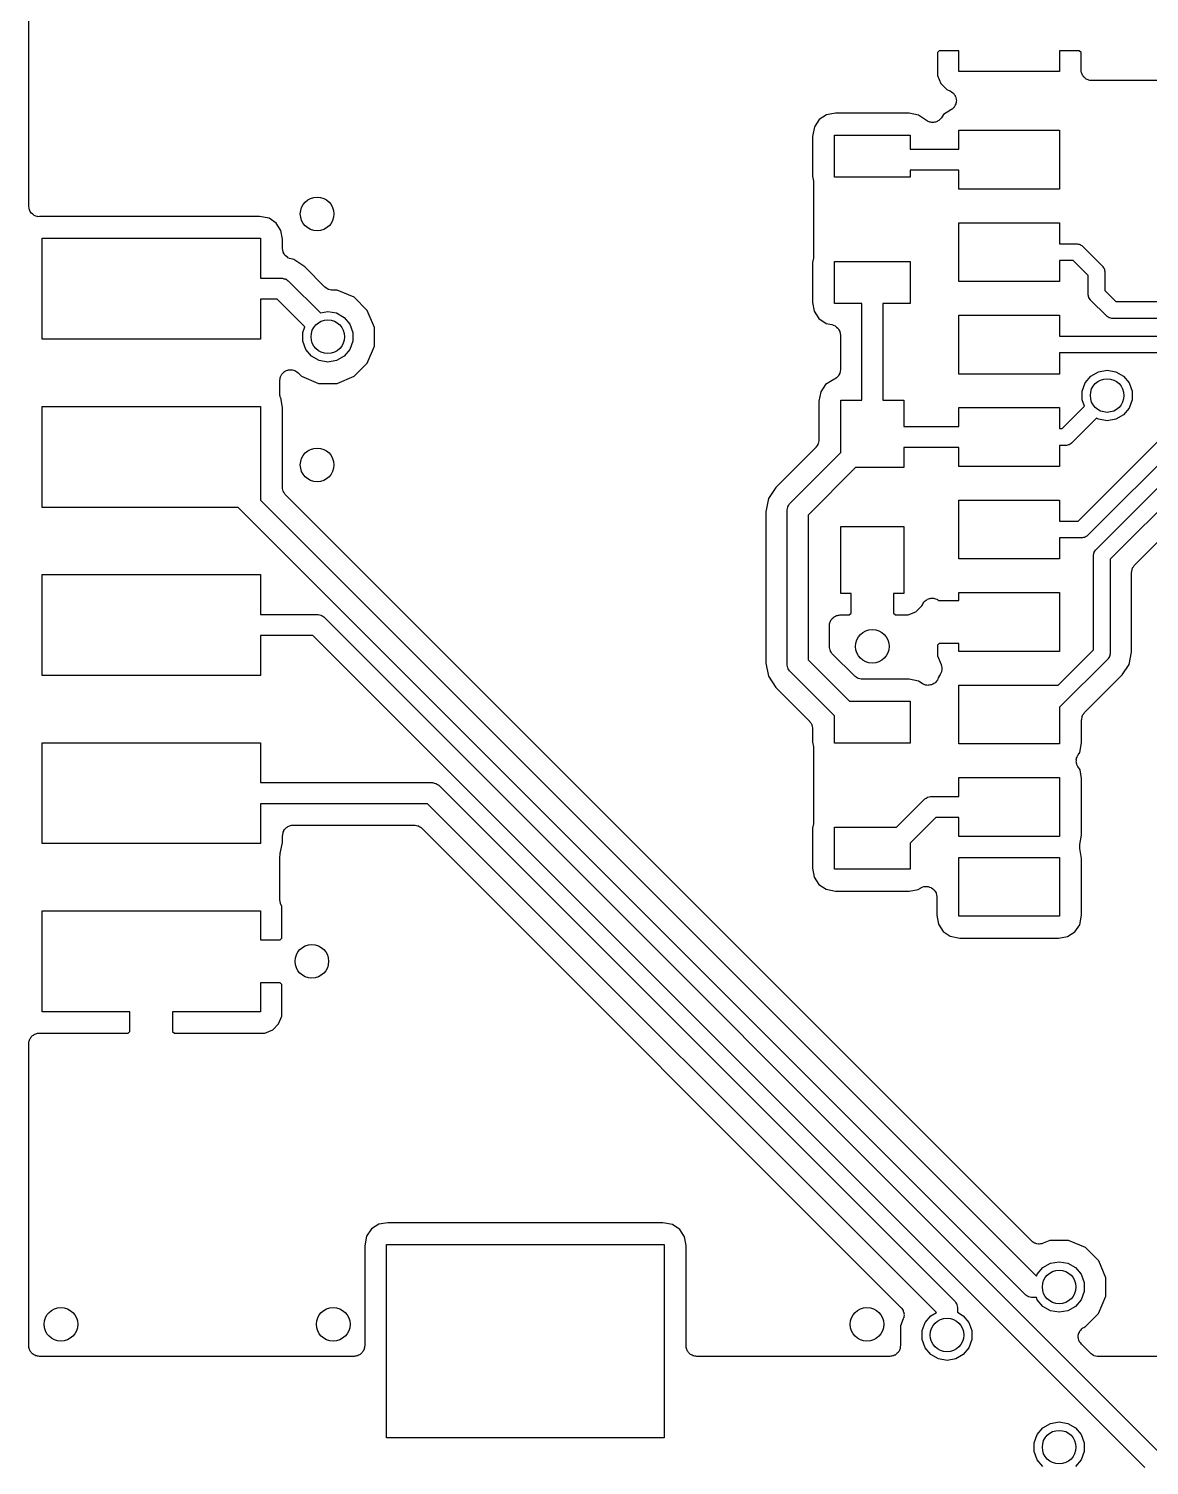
# Model space of a CAD drawing. Extents: x 100.3 to 129.7, y -169.7 to -100.3.
# Drawn here: x 100.33 to 113.66, y -141.87 to -124.78 of the extents above; entities that cross this region are included whole.
import ezdxf

# ---------------------------------------------------------------- set-up
doc = ezdxf.new("R2010")
doc.units = 0
doc.header["$MEASUREMENT"] = 0
doc.layers.add('BLACK', color=7, linetype='CONTINUOUS')

msp = doc.modelspace()

# ---------------------------------------------------------------- linework, layer by layer
at = {"layer": 'Black'}
for p, q in [((100.329, -126.894), (100.329, -122.1)), ((111.16, -125.045), (111.139, -125.066)), ((111.139, -125.066), (111.139, -125.342)), ((111.393, -125.045), (111.16, -125.045)), ((111.393, -125.291), (111.393, -125.045)), ((112.593, -125.045), (112.593, -125.291)), ((112.826, -125.045), (112.593, -125.045)), ((112.847, -125.066), (112.826, -125.045)), ((112.847, -125.273), (112.847, -125.066)), ((111.139, -125.342), (111.178, -125.435)), ((112.593, -125.291), (111.393, -125.291)), ((112.849, -125.284), (112.847, -125.273)), ((112.849, -125.295), (112.849, -125.284)), ((112.853, -125.305), (112.849, -125.295)), ((112.855, -125.316), (112.853, -125.305)), ((112.86, -125.326), (112.855, -125.316)), ((112.864, -125.337), (112.86, -125.326)), ((112.871, -125.345), (112.864, -125.337)), ((112.877, -125.355), (112.871, -125.345)), ((112.885, -125.362), (112.877, -125.355)), ((112.892, -125.37), (112.885, -125.362)), ((112.902, -125.376), (112.892, -125.37)), ((112.91, -125.383), (112.902, -125.376)), ((112.921, -125.387), (112.91, -125.383)), ((112.931, -125.392), (112.921, -125.387)), ((112.942, -125.394), (112.931, -125.392)), ((112.952, -125.398), (112.942, -125.394)), ((112.963, -125.398), (112.952, -125.398)), ((112.974, -125.4), (112.963, -125.398)), ((115.389, -125.4), (112.974, -125.4)), ((111.178, -125.435), (111.249, -125.506)), ((111.249, -125.506), (111.285, -125.521)), ((111.285, -125.521), (111.29, -125.524)), ((111.29, -125.524), (111.295, -125.526)), ((111.295, -125.526), (111.308, -125.536)), ((111.308, -125.536), (111.323, -125.545)), ((111.323, -125.545), (111.326, -125.549)), ((111.326, -125.549), (111.33, -125.552)), ((111.33, -125.552), (111.339, -125.567)), ((111.339, -125.567), (111.35, -125.58)), ((111.35, -125.58), (111.351, -125.585)), ((111.351, -125.585), (111.354, -125.59)), ((111.354, -125.59), (111.358, -125.606)), ((111.306, -125.746), (111.212, -125.805)), ((111.309, -125.742), (111.306, -125.746)), ((111.314, -125.739), (111.309, -125.742)), ((111.326, -125.727), (111.314, -125.739)), ((111.338, -125.716), (111.326, -125.727)), ((111.34, -125.711), (111.338, -125.716)), ((111.344, -125.707), (111.34, -125.711)), ((111.35, -125.691), (111.344, -125.707)), ((111.358, -125.676), (111.35, -125.691)), ((111.358, -125.606), (111.363, -125.622)), ((111.359, -125.671), (111.358, -125.676)), ((111.361, -125.666), (111.359, -125.671)), ((111.362, -125.649), (111.361, -125.666)), ((111.364, -125.633), (111.362, -125.649)), ((111.363, -125.622), (111.363, -125.627)), ((111.363, -125.627), (111.364, -125.633)), ((109.734, -125.865), (109.676, -125.95)), ((109.821, -125.809), (109.734, -125.865)), ((109.926, -125.79), (109.821, -125.809)), ((110.802, -125.79), (109.926, -125.79)), ((110.915, -125.813), (110.802, -125.79)), ((111.01, -125.877), (110.915, -125.813)), ((111.02, -125.882), (111.01, -125.877)), ((111.029, -125.888), (111.02, -125.882)), ((111.04, -125.891), (111.029, -125.888)), ((111.05, -125.895), (111.04, -125.891)), ((111.061, -125.896), (111.05, -125.895)), ((111.072, -125.899), (111.061, -125.896)), ((111.083, -125.898), (111.072, -125.899)), ((111.094, -125.899), (111.083, -125.898)), ((111.105, -125.896), (111.094, -125.899)), ((111.116, -125.895), (111.105, -125.896)), ((111.126, -125.89), (111.116, -125.895)), ((111.136, -125.887), (111.126, -125.89)), ((111.145, -125.88), (111.136, -125.887)), ((111.155, -125.875), (111.145, -125.88)), ((111.163, -125.867), (111.155, -125.875)), ((111.172, -125.861), (111.163, -125.867)), ((111.178, -125.852), (111.172, -125.861)), ((111.186, -125.844), (111.178, -125.852)), ((111.212, -125.805), (111.186, -125.844)), ((109.676, -125.95), (109.653, -126.064)), ((109.653, -126.064), (109.653, -126.539)), ((109.914, -126.551), (109.914, -126.051)), ((109.914, -126.051), (110.814, -126.051)), ((110.814, -126.051), (110.814, -126.216)), ((111.393, -126.216), (111.393, -125.991)), ((111.393, -125.991), (112.593, -125.991)), ((112.593, -125.991), (112.593, -126.691)), ((110.814, -126.216), (111.393, -126.216)), ((109.653, -126.539), (109.664, -126.596)), ((109.664, -126.596), (109.664, -126.608)), ((109.664, -126.608), (109.666, -126.62)), ((110.814, -126.551), (109.914, -126.551)), ((111.393, -126.466), (110.814, -126.466)), ((110.814, -126.466), (110.814, -126.551)), ((111.393, -126.691), (111.393, -126.466)), ((109.666, -126.62), (109.666, -127.487)), ((112.593, -126.691), (111.393, -126.691)), ((100.329, -126.895), (100.329, -126.894)), ((100.329, -126.896), (100.329, -126.895)), ((100.333, -126.917), (100.329, -126.896)), ((100.337, -126.938), (100.333, -126.917)), ((100.337, -126.939), (100.337, -126.938)), ((100.337, -126.938), (100.337, -126.938)), ((100.348, -126.957), (100.337, -126.939)), ((100.359, -126.976), (100.348, -126.957)), ((100.36, -126.977), (100.359, -126.976)), ((100.359, -126.976), (100.359, -126.976)), ((100.376, -126.991), (100.36, -126.977)), ((100.392, -127.004), (100.376, -126.991)), ((100.393, -127.005), (100.392, -127.004)), ((100.394, -127.005), (100.393, -127.005)), ((100.414, -127.012), (100.394, -127.005)), ((100.434, -127.019), (100.414, -127.012)), ((100.435, -127.019), (100.434, -127.019)), ((100.457, -127.019), (100.435, -127.02)), ((100.435, -127.02), (100.435, -127.019)), ((100.478, -127.019), (100.457, -127.019)), ((100.479, -127.019), (100.478, -127.019)), ((100.499, -127.016), (100.479, -127.019)), ((100.479, -127.019), (100.479, -127.019)), ((103.074, -127.016), (100.499, -127.016)), ((103.188, -127.039), (103.074, -127.016)), ((103.273, -127.096), (103.188, -127.039)), ((103.329, -127.184), (103.273, -127.096)), ((111.393, -127.791), (111.393, -127.091)), ((111.393, -127.091), (112.593, -127.091)), ((112.593, -127.091), (112.593, -127.341)), ((100.487, -128.477), (100.487, -127.277)), ((100.487, -127.277), (103.087, -127.277)), ((103.087, -127.277), (103.087, -127.752)), ((103.348, -127.289), (103.329, -127.184)), ((103.348, -127.399), (103.348, -127.289)), ((103.352, -127.419), (103.348, -127.399)), ((103.355, -127.439), (103.352, -127.419)), ((103.356, -127.441), (103.355, -127.439)), ((103.356, -127.442), (103.356, -127.441)), ((103.366, -127.46), (103.356, -127.442)), ((103.376, -127.478), (103.366, -127.46)), ((112.593, -127.341), (112.793, -127.341)), ((112.793, -127.341), (112.797, -127.342)), ((112.797, -127.342), (112.802, -127.341)), ((112.802, -127.341), (112.814, -127.345)), ((112.814, -127.345), (112.827, -127.347)), ((112.827, -127.347), (112.831, -127.349)), ((112.831, -127.349), (112.835, -127.35)), ((112.835, -127.35), (112.846, -127.358)), ((112.846, -127.358), (112.857, -127.364)), ((112.857, -127.364), (112.86, -127.368)), ((112.86, -127.368), (112.864, -127.37)), ((112.864, -127.37), (113.102, -127.609)), ((103.377, -127.479), (103.376, -127.478)), ((103.378, -127.48), (103.377, -127.479)), ((103.394, -127.493), (103.378, -127.48)), ((103.41, -127.507), (103.394, -127.493)), ((103.411, -127.508), (103.41, -127.507)), ((103.412, -127.509), (103.411, -127.508)), ((103.431, -127.516), (103.412, -127.509)), ((103.451, -127.523), (103.431, -127.516)), ((103.481, -127.529), (103.451, -127.523)), ((103.614, -127.618), (103.481, -127.529)), ((103.853, -127.857), (103.614, -127.618)), ((109.663, -127.512), (109.653, -127.564)), ((109.653, -127.564), (109.653, -128.039)), ((109.664, -127.499), (109.663, -127.512)), ((109.666, -127.487), (109.664, -127.499)), ((109.914, -128.051), (109.914, -127.551)), ((109.914, -127.551), (110.814, -127.551)), ((110.814, -127.551), (110.814, -128.051)), ((112.752, -127.541), (112.593, -127.541)), ((112.593, -127.541), (112.593, -127.791)), ((112.931, -127.721), (112.752, -127.541)), ((113.102, -127.609), (113.105, -127.612)), ((113.105, -127.612), (113.108, -127.615)), ((113.108, -127.615), (113.115, -127.627)), ((113.115, -127.627), (113.122, -127.637)), ((113.122, -127.637), (113.123, -127.641)), ((113.123, -127.641), (113.125, -127.645)), ((103.087, -127.752), (103.337, -127.752)), ((103.337, -127.752), (103.342, -127.753)), ((103.342, -127.753), (103.348, -127.752)), ((103.348, -127.752), (103.364, -127.757)), ((103.364, -127.757), (103.38, -127.76)), ((103.38, -127.76), (103.385, -127.762)), ((103.385, -127.762), (103.39, -127.764)), ((103.39, -127.764), (103.403, -127.773)), ((103.403, -127.773), (103.417, -127.781)), ((103.417, -127.781), (103.421, -127.785)), ((103.421, -127.785), (103.425, -127.789)), ((103.425, -127.789), (103.799, -128.162)), ((112.593, -127.791), (111.393, -127.791)), ((112.931, -127.94), (112.931, -127.721)), ((113.125, -127.645), (113.128, -127.658)), ((113.128, -127.658), (113.131, -127.671)), ((113.131, -127.671), (113.131, -127.675)), ((113.131, -127.675), (113.131, -127.679)), ((113.131, -127.679), (113.131, -127.899)), ((103.857, -127.86), (103.853, -127.857)), ((103.861, -127.864), (103.857, -127.86)), ((103.875, -127.873), (103.861, -127.864)), ((103.889, -127.882), (103.875, -127.873)), ((103.894, -127.884), (103.889, -127.882)), ((103.899, -127.886), (103.894, -127.884)), ((103.915, -127.889), (103.899, -127.886)), ((103.932, -127.894), (103.915, -127.889)), ((103.937, -127.893), (103.932, -127.894)), ((103.943, -127.894), (103.937, -127.893)), ((103.998, -127.894), (103.943, -127.894)), ((104.202, -127.979), (103.998, -127.894)), ((104.357, -128.135), (104.202, -127.979)), ((112.932, -127.944), (112.931, -127.94)), ((112.932, -127.949), (112.932, -127.944)), ((112.935, -127.961), (112.932, -127.949)), ((112.938, -127.974), (112.935, -127.961)), ((112.94, -127.978), (112.938, -127.974)), ((112.941, -127.982), (112.94, -127.978)), ((112.948, -127.993), (112.941, -127.982)), ((113.131, -127.899), (113.263, -128.03)), ((103.285, -128.002), (103.087, -128.002)), ((103.087, -128.002), (103.087, -128.477)), ((103.614, -128.331), (103.285, -128.002)), ((103.799, -128.162), (103.887, -128.147)), ((103.887, -128.147), (103.99, -128.165)), ((104.442, -128.338), (104.357, -128.135)), ((109.653, -128.039), (109.673, -128.144)), ((109.673, -128.144), (109.729, -128.232)), ((110.239, -128.051), (109.914, -128.051)), ((110.239, -129.203), (110.239, -128.051)), ((110.814, -128.051), (110.489, -128.051)), ((110.489, -128.051), (110.489, -129.203)), ((112.813, -130.641), (115.412, -128.041)), ((112.955, -128.004), (112.948, -127.993)), ((112.958, -128.007), (112.955, -128.004)), ((112.961, -128.011), (112.958, -128.007)), ((113.151, -128.201), (112.961, -128.011)), ((113.263, -128.03), (113.879, -128.03)), ((103.99, -128.165), (104.081, -128.217)), ((104.081, -128.217), (104.148, -128.297)), ((104.148, -128.297), (104.184, -128.396)), ((109.729, -128.232), (109.814, -128.289)), ((109.814, -128.289), (109.884, -128.304)), ((109.884, -128.304), (109.903, -128.311)), ((109.903, -128.311), (109.922, -128.318)), ((109.922, -128.318), (109.923, -128.319)), ((109.923, -128.319), (109.925, -128.32)), ((109.925, -128.32), (109.94, -128.333)), ((111.393, -128.891), (111.393, -128.191)), ((111.393, -128.191), (112.593, -128.191)), ((112.593, -128.191), (112.593, -128.441)), ((115.524, -128.212), (112.925, -130.812)), ((113.155, -128.204), (113.151, -128.201)), ((113.158, -128.207), (113.155, -128.204)), ((113.169, -128.214), (113.158, -128.207)), ((113.18, -128.221), (113.169, -128.214)), ((113.184, -128.222), (113.18, -128.221)), ((113.188, -128.224), (113.184, -128.222)), ((113.201, -128.227), (113.188, -128.224)), ((113.213, -128.23), (113.201, -128.227)), ((113.218, -128.23), (113.213, -128.23)), ((113.222, -128.231), (113.218, -128.23)), ((113.92, -128.231), (113.222, -128.231)), ((103.087, -128.477), (100.487, -128.477)), ((103.591, -128.396), (103.614, -128.331)), ((103.591, -128.5), (103.591, -128.396)), ((104.184, -128.396), (104.184, -128.5)), ((104.441, -128.559), (104.442, -128.338)), ((109.94, -128.333), (109.956, -128.346)), ((109.956, -128.346), (109.957, -128.348)), ((109.957, -128.348), (109.958, -128.349)), ((109.958, -128.349), (109.968, -128.367)), ((109.968, -128.367), (109.978, -128.385)), ((109.978, -128.385), (109.978, -128.386)), ((109.978, -128.386), (109.979, -128.388)), ((109.979, -128.388), (109.982, -128.408)), ((109.982, -128.408), (109.986, -128.428)), ((109.986, -128.428), (109.986, -128.839)), ((112.593, -128.441), (114.04, -128.441)), ((103.627, -128.599), (103.591, -128.5)), ((103.694, -128.679), (103.627, -128.599)), ((104.148, -128.599), (104.081, -128.679)), ((104.184, -128.5), (104.148, -128.599)), ((104.357, -128.762), (104.441, -128.559)), ((114.081, -128.641), (112.593, -128.641)), ((112.593, -128.641), (112.593, -128.891)), ((113.024, -130.981), (115.374, -128.631)), ((103.785, -128.731), (103.694, -128.679)), ((103.887, -128.749), (103.785, -128.731)), ((103.99, -128.731), (103.887, -128.749)), ((104.081, -128.679), (103.99, -128.731)), ((104.201, -128.918), (104.357, -128.762)), ((109.986, -128.839), (109.982, -128.86)), ((115.486, -128.802), (113.195, -131.093)), ((103.316, -128.967), (103.319, -128.95)), ((103.316, -129.127), (103.316, -128.967)), ((103.319, -128.95), (103.32, -128.934)), ((103.32, -128.934), (103.323, -128.929)), ((103.323, -128.929), (103.324, -128.923)), ((103.324, -128.923), (103.332, -128.909)), ((103.332, -128.909), (103.339, -128.894)), ((103.339, -128.894), (103.343, -128.89)), ((103.343, -128.89), (103.346, -128.885)), ((103.346, -128.885), (103.358, -128.874)), ((103.358, -128.874), (103.37, -128.863)), ((103.37, -128.863), (103.375, -128.86)), ((103.375, -128.86), (103.379, -128.857)), ((103.379, -128.857), (103.395, -128.851)), ((103.395, -128.851), (103.41, -128.844)), ((103.41, -128.844), (103.416, -128.843)), ((103.416, -128.843), (103.421, -128.842)), ((103.421, -128.842), (103.438, -128.842)), ((103.438, -128.842), (103.454, -128.84)), ((103.454, -128.84), (103.46, -128.842)), ((103.46, -128.842), (103.465, -128.842)), ((103.465, -128.842), (103.481, -128.847)), ((103.481, -128.847), (103.497, -128.852)), ((103.497, -128.852), (103.501, -128.855)), ((103.501, -128.855), (103.506, -128.857)), ((103.506, -128.857), (103.519, -128.867)), ((103.519, -128.867), (103.533, -128.877)), ((103.533, -128.877), (103.573, -128.917)), ((103.573, -128.917), (103.777, -129.002)), ((103.777, -129.002), (103.997, -129.002)), ((103.997, -129.002), (104.201, -128.918)), ((109.906, -128.955), (109.809, -129.017)), ((109.922, -128.949), (109.906, -128.955)), ((109.923, -128.949), (109.922, -128.949)), ((109.939, -128.935), (109.923, -128.948)), ((109.923, -128.948), (109.923, -128.949)), ((109.956, -128.921), (109.939, -128.935)), ((109.957, -128.92), (109.956, -128.92)), ((109.956, -128.92), (109.956, -128.921)), ((109.967, -128.901), (109.957, -128.92)), ((109.978, -128.883), (109.967, -128.901)), ((109.982, -128.86), (109.978, -128.881)), ((109.978, -128.881), (109.978, -128.882)), ((109.978, -128.882), (109.978, -128.883)), ((112.593, -128.891), (111.393, -128.891)), ((112.862, -129.094), (112.898, -128.996)), ((112.898, -128.996), (112.965, -128.916)), ((112.965, -128.916), (113.056, -128.864)), ((113.056, -128.864), (113.158, -128.845)), ((113.158, -128.845), (113.261, -128.864)), ((113.261, -128.864), (113.352, -128.916)), ((113.352, -128.916), (113.419, -128.996)), ((113.419, -128.996), (113.455, -129.094)), ((103.318, -129.141), (103.316, -129.127)), ((103.319, -129.155), (103.318, -129.141)), ((103.322, -129.162), (103.319, -129.155)), ((103.324, -129.17), (103.322, -129.162)), ((103.327, -129.176), (103.324, -129.17)), ((103.348, -129.289), (103.327, -129.176)), ((109.751, -129.102), (109.728, -129.216)), ((109.809, -129.017), (109.751, -129.102)), ((112.862, -129.199), (112.862, -129.094)), ((113.455, -129.094), (113.455, -129.199)), ((113.486, -131.161), (115.554, -129.093)), ((100.487, -130.477), (100.487, -129.277)), ((100.487, -129.277), (103.087, -129.277)), ((103.087, -129.277), (103.087, -130.392)), ((103.348, -130.241), (103.348, -129.289)), ((109.728, -129.216), (109.728, -129.676)), ((109.989, -129.826), (109.989, -129.203)), ((109.989, -129.203), (110.239, -129.203)), ((110.489, -129.203), (110.739, -129.203)), ((110.739, -129.203), (110.739, -129.516)), ((111.393, -129.516), (111.393, -129.291)), ((111.393, -129.291), (112.593, -129.291)), ((112.593, -129.291), (112.593, -129.541)), ((112.623, -129.541), (112.889, -129.274)), ((112.889, -129.274), (112.862, -129.199)), ((113.419, -129.297), (113.352, -129.377)), ((113.455, -129.199), (113.419, -129.297)), ((110.739, -129.516), (111.393, -129.516)), ((113.031, -129.415), (112.735, -129.712)), ((113.056, -129.429), (113.031, -129.415)), ((113.158, -129.448), (113.056, -129.429)), ((113.261, -129.429), (113.158, -129.448)), ((113.352, -129.377), (113.261, -129.429)), ((109.728, -129.687), (109.723, -129.703)), ((109.728, -129.676), (109.727, -129.681)), ((109.727, -129.681), (109.728, -129.687)), ((112.593, -129.541), (112.623, -129.541)), ((109.691, -129.766), (109.216, -130.24)), ((109.387, -130.429), (109.989, -129.826)), ((109.694, -129.761), (109.691, -129.766)), ((109.698, -129.758), (109.694, -129.761)), ((109.707, -129.743), (109.698, -129.758)), ((109.716, -129.73), (109.707, -129.743)), ((109.718, -129.724), (109.716, -129.73)), ((109.72, -129.719), (109.718, -129.724)), ((109.723, -129.703), (109.72, -129.719)), ((111.393, -129.766), (110.739, -129.766)), ((110.739, -129.766), (110.739, -130.003)), ((111.393, -129.991), (111.393, -129.766)), ((112.664, -129.741), (112.593, -129.741)), ((112.593, -129.741), (112.593, -129.991)), ((112.668, -129.74), (112.664, -129.741)), ((112.673, -129.741), (112.668, -129.74)), ((112.685, -129.737), (112.673, -129.741)), ((112.698, -129.735), (112.685, -129.737)), ((112.702, -129.733), (112.698, -129.735)), ((112.706, -129.732), (112.702, -129.733)), ((112.717, -129.724), (112.706, -129.732)), ((112.728, -129.718), (112.717, -129.724)), ((112.731, -129.714), (112.728, -129.718)), ((112.735, -129.712), (112.731, -129.714)), ((110.166, -130.003), (109.6, -130.569)), ((110.739, -130.003), (110.166, -130.003)), ((112.593, -129.991), (111.393, -129.991)), ((103.349, -130.247), (103.348, -130.241)), ((103.349, -130.252), (103.349, -130.247)), ((103.353, -130.268), (103.349, -130.252)), ((103.356, -130.285), (103.353, -130.268)), ((103.359, -130.29), (103.356, -130.285)), ((103.36, -130.295), (103.359, -130.29)), ((103.37, -130.309), (103.36, -130.295)), ((103.378, -130.323), (103.37, -130.309)), ((103.382, -130.327), (103.378, -130.323)), ((103.386, -130.331), (103.382, -130.327)), ((103.661, -130.607), (103.386, -130.331)), ((109.128, -130.373), (109.096, -130.53)), ((109.216, -130.24), (109.128, -130.373)), ((102.819, -130.477), (100.487, -130.477)), ((112.181, -139.839), (102.819, -130.477)), ((103.087, -130.392), (112.318, -139.623)), ((109.096, -130.53), (109.096, -132.33)), ((109.35, -130.517), (109.351, -130.512)), ((109.35, -132.343), (109.35, -130.517)), ((109.351, -130.506), (109.355, -130.49)), ((109.351, -130.512), (109.351, -130.506)), ((109.355, -130.49), (109.358, -130.474)), ((109.358, -130.474), (109.361, -130.469)), ((109.361, -130.469), (109.362, -130.464)), ((109.362, -130.464), (109.372, -130.451)), ((109.372, -130.451), (109.38, -130.437)), ((109.38, -130.437), (109.384, -130.433)), ((109.384, -130.433), (109.387, -130.429)), ((111.393, -131.091), (111.393, -130.391)), ((111.393, -130.391), (112.593, -130.391)), ((112.593, -130.391), (112.593, -130.641)), ((112.257, -139.203), (103.661, -130.607)), ((103.661, -130.607), (103.661, -130.607)), ((109.6, -130.569), (109.6, -132.291)), ((109.989, -131.503), (109.989, -130.703)), ((109.989, -130.703), (110.739, -130.703)), ((110.739, -130.703), (110.739, -131.503)), ((112.593, -130.641), (112.813, -130.641)), ((112.854, -130.841), (112.593, -130.841)), ((112.593, -130.841), (112.593, -131.091)), ((112.858, -130.84), (112.854, -130.841)), ((112.863, -130.841), (112.858, -130.84)), ((112.875, -130.837), (112.863, -130.841)), ((112.888, -130.835), (112.875, -130.837)), ((112.892, -130.833), (112.888, -130.835)), ((112.896, -130.832), (112.892, -130.833)), ((112.907, -130.824), (112.896, -130.832)), ((112.918, -130.818), (112.907, -130.824)), ((112.921, -130.814), (112.918, -130.818)), ((112.925, -130.812), (112.921, -130.814)), ((112.995, -131.043), (112.999, -131.03)), ((112.996, -131.047), (112.995, -131.043)), ((112.995, -131.052), (112.996, -131.047)), ((112.995, -132.17), (112.995, -131.052)), ((112.999, -131.03), (113.001, -131.017)), ((113.001, -131.017), (113.003, -131.013)), ((113.003, -131.013), (113.004, -131.009)), ((113.004, -131.009), (113.012, -130.999)), ((113.012, -130.999), (113.018, -130.987)), ((113.018, -130.987), (113.022, -130.984)), ((113.022, -130.984), (113.024, -130.981)), ((112.593, -131.091), (111.393, -131.091)), ((113.195, -131.093), (113.195, -132.211)), ((113.449, -131.24), (113.454, -131.224)), ((113.454, -131.224), (113.457, -131.207)), ((113.457, -131.207), (113.459, -131.202)), ((113.459, -131.202), (113.461, -131.197)), ((113.461, -131.197), (113.47, -131.183)), ((113.47, -131.183), (113.479, -131.169)), ((113.479, -131.169), (113.483, -131.166)), ((113.483, -131.166), (113.486, -131.161)), ((100.487, -132.477), (100.487, -131.277)), ((100.487, -131.277), (103.087, -131.277)), ((103.087, -131.277), (103.087, -131.752)), ((113.45, -131.245), (113.449, -131.24)), ((113.449, -131.251), (113.45, -131.245)), ((113.449, -132.198), (113.449, -131.251)), ((110.111, -131.503), (109.989, -131.503)), ((110.111, -131.736), (110.111, -131.503)), ((110.739, -131.503), (110.618, -131.503)), ((110.618, -131.503), (110.618, -131.736)), ((111.012, -131.576), (111.018, -131.571)), ((111.018, -131.571), (111.032, -131.567)), ((111.032, -131.567), (111.044, -131.561)), ((111.044, -131.561), (111.052, -131.56)), ((111.052, -131.56), (111.06, -131.558)), ((111.06, -131.558), (111.074, -131.558)), ((111.074, -131.558), (111.088, -131.557)), ((111.088, -131.557), (111.096, -131.559)), ((111.096, -131.559), (111.105, -131.56)), ((111.105, -131.56), (111.117, -131.565)), ((111.117, -131.565), (111.131, -131.569)), ((111.131, -131.569), (111.138, -131.573)), ((111.138, -131.573), (111.145, -131.577)), ((111.393, -131.587), (111.393, -131.491)), ((111.393, -131.491), (112.593, -131.491)), ((112.593, -131.491), (112.593, -132.191)), ((110.09, -131.757), (110.111, -131.736)), ((110.618, -131.736), (110.639, -131.757)), ((110.79, -131.757), (110.883, -131.718)), ((110.883, -131.718), (110.955, -131.647)), ((110.955, -131.647), (110.96, -131.635)), ((110.96, -131.635), (110.967, -131.623)), ((110.967, -131.623), (110.973, -131.611)), ((110.973, -131.611), (110.979, -131.605)), ((110.979, -131.605), (110.983, -131.598)), ((110.983, -131.598), (110.994, -131.59)), ((110.994, -131.59), (111.004, -131.58)), ((111.004, -131.58), (111.012, -131.576)), ((111.145, -131.577), (111.155, -131.586)), ((111.155, -131.586), (111.157, -131.587)), ((111.157, -131.587), (111.393, -131.587)), ((103.087, -131.752), (103.76, -131.752)), ((103.76, -131.752), (103.766, -131.753)), ((103.766, -131.753), (103.771, -131.752)), ((103.771, -131.752), (103.787, -131.757)), ((103.787, -131.757), (103.803, -131.76)), ((103.803, -131.76), (103.808, -131.762)), ((103.808, -131.762), (103.813, -131.764)), ((103.813, -131.764), (103.827, -131.773)), ((103.827, -131.773), (103.841, -131.781)), ((103.841, -131.781), (103.844, -131.785)), ((103.844, -131.785), (103.849, -131.789)), ((103.849, -131.789), (113.818, -141.758)), ((109.855, -131.884), (109.856, -131.873)), ((109.855, -132.133), (109.855, -131.884)), ((109.856, -131.862), (109.86, -131.852)), ((109.856, -131.873), (109.856, -131.862)), ((109.86, -131.852), (109.862, -131.841)), ((109.862, -131.841), (109.868, -131.831)), ((109.868, -131.831), (109.872, -131.82)), ((109.872, -131.82), (109.879, -131.812)), ((109.879, -131.812), (109.884, -131.802)), ((109.884, -131.802), (109.893, -131.795)), ((109.893, -131.795), (109.9, -131.787)), ((109.9, -131.787), (109.909, -131.781)), ((109.909, -131.781), (109.918, -131.774)), ((109.918, -131.774), (109.928, -131.77)), ((109.928, -131.77), (109.938, -131.765)), ((109.938, -131.765), (109.949, -131.763)), ((109.949, -131.763), (109.959, -131.759)), ((109.959, -131.759), (109.971, -131.759)), ((109.971, -131.759), (109.981, -131.757)), ((109.981, -131.757), (110.09, -131.757)), ((110.639, -131.757), (110.79, -131.757)), ((103.709, -132.002), (103.087, -132.002)), ((103.087, -132.002), (103.087, -132.477)), ((113.605, -141.898), (103.709, -132.002)), ((109.855, -132.139), (109.855, -132.133)), ((109.855, -132.144), (109.855, -132.139)), ((109.859, -132.161), (109.855, -132.144)), ((109.862, -132.177), (109.859, -132.161)), ((109.865, -132.182), (109.862, -132.177)), ((109.866, -132.187), (109.865, -132.182)), ((109.876, -132.201), (109.866, -132.187)), ((109.884, -132.215), (109.876, -132.201)), ((109.888, -132.219), (109.884, -132.215)), ((109.892, -132.223), (109.888, -132.219)), ((110.152, -132.483), (109.892, -132.223)), ((111.16, -132.095), (111.139, -132.116)), ((111.139, -132.116), (111.139, -132.242)), ((111.139, -132.242), (111.183, -132.347)), ((111.393, -132.095), (111.16, -132.095)), ((111.393, -132.191), (111.393, -132.095)), ((112.593, -132.191), (111.393, -132.191)), ((112.574, -132.591), (112.995, -132.17)), ((113.186, -132.253), (113.178, -132.264)), ((113.187, -132.249), (113.186, -132.253)), ((113.189, -132.245), (113.187, -132.249)), ((113.191, -132.232), (113.189, -132.245)), ((113.195, -132.22), (113.191, -132.232)), ((113.195, -132.211), (113.194, -132.215)), ((113.194, -132.215), (113.195, -132.22)), ((113.42, -132.346), (113.449, -132.198)), ((109.096, -132.33), (109.128, -132.487)), ((109.351, -132.348), (109.35, -132.343)), ((109.351, -132.354), (109.351, -132.348)), ((109.355, -132.37), (109.351, -132.354)), ((109.358, -132.386), (109.355, -132.37)), ((109.361, -132.391), (109.358, -132.386)), ((109.362, -132.396), (109.361, -132.391)), ((109.372, -132.409), (109.362, -132.396)), ((109.38, -132.423), (109.372, -132.409)), ((109.384, -132.427), (109.38, -132.423)), ((109.387, -132.431), (109.384, -132.427)), ((109.6, -132.291), (110.091, -132.782)), ((111.183, -132.347), (111.187, -132.365)), ((111.187, -132.365), (111.192, -132.383)), ((111.188, -132.427), (111.187, -132.43)), ((111.19, -132.409), (111.188, -132.427)), ((111.192, -132.39), (111.19, -132.409)), ((111.192, -132.383), (111.191, -132.387)), ((111.191, -132.387), (111.192, -132.39)), ((113.166, -132.282), (112.593, -132.854)), ((113.168, -132.278), (113.166, -132.282)), ((113.172, -132.275), (113.168, -132.278)), ((113.178, -132.264), (113.172, -132.275)), ((113.336, -132.47), (113.42, -132.346)), ((103.087, -132.477), (100.487, -132.477)), ((109.128, -132.487), (109.216, -132.62)), ((109.914, -132.959), (109.387, -132.431)), ((110.156, -132.487), (110.152, -132.483)), ((110.16, -132.491), (110.156, -132.487)), ((110.174, -132.499), (110.16, -132.491)), ((110.188, -132.509), (110.174, -132.499)), ((110.193, -132.51), (110.188, -132.509)), ((110.198, -132.513), (110.193, -132.51)), ((110.215, -132.516), (110.198, -132.513)), ((110.231, -132.52), (110.215, -132.516)), ((110.236, -132.52), (110.231, -132.52)), ((110.242, -132.521), (110.236, -132.52)), ((110.802, -132.521), (110.242, -132.521)), ((110.915, -132.544), (110.802, -132.521)), ((110.958, -132.573), (110.915, -132.544)), ((110.971, -132.579), (110.958, -132.573)), ((110.983, -132.586), (110.971, -132.579)), ((110.991, -132.588), (110.983, -132.586)), ((110.998, -132.591), (110.991, -132.588)), ((111.012, -132.592), (110.998, -132.591)), ((111.026, -132.595), (111.012, -132.592)), ((111.034, -132.594), (111.026, -132.595)), ((111.042, -132.594), (111.034, -132.594)), ((111.056, -132.59), (111.042, -132.594)), ((111.07, -132.588), (111.056, -132.59)), ((111.077, -132.584), (111.07, -132.588)), ((111.084, -132.582), (111.077, -132.584)), ((111.096, -132.574), (111.084, -132.582)), ((111.109, -132.567), (111.096, -132.574)), ((111.114, -132.561), (111.109, -132.567)), ((111.12, -132.557), (111.114, -132.561)), ((111.128, -132.545), (111.12, -132.557)), ((111.138, -132.534), (111.128, -132.545)), ((111.141, -132.527), (111.138, -132.534)), ((111.145, -132.52), (111.141, -132.527)), ((111.149, -132.506), (111.145, -132.52)), ((111.154, -132.493), (111.149, -132.506)), ((111.155, -132.49), (111.154, -132.493)), ((111.17, -132.467), (111.155, -132.49)), ((111.178, -132.45), (111.17, -132.467)), ((111.186, -132.434), (111.178, -132.45)), ((111.187, -132.43), (111.186, -132.434)), ((111.393, -133.291), (111.393, -132.591)), ((111.393, -132.591), (112.574, -132.591)), ((112.892, -132.915), (113.336, -132.47)), ((109.216, -132.62), (109.616, -133.019)), ((110.091, -132.782), (110.814, -132.782)), ((110.814, -132.782), (110.814, -133.282)), ((112.593, -132.854), (112.593, -133.291)), ((112.866, -132.951), (112.876, -132.938)), ((112.876, -132.938), (112.884, -132.923)), ((112.884, -132.923), (112.888, -132.92)), ((112.888, -132.92), (112.892, -132.915)), ((109.616, -133.019), (109.619, -133.024)), ((109.619, -133.024), (109.623, -133.027)), ((109.623, -133.027), (109.632, -133.042)), ((109.632, -133.042), (109.641, -133.055)), ((109.641, -133.055), (109.643, -133.061)), ((109.643, -133.061), (109.645, -133.066)), ((109.645, -133.066), (109.648, -133.082)), ((109.648, -133.082), (109.653, -133.098)), ((109.653, -133.098), (109.652, -133.104)), ((109.652, -133.104), (109.653, -133.109)), ((109.653, -133.109), (109.653, -133.27)), ((109.914, -133.282), (109.914, -132.959)), ((112.854, -133.005), (112.855, -132.999)), ((112.854, -133.278), (112.854, -133.005)), ((112.855, -132.994), (112.859, -132.978)), ((112.855, -132.999), (112.855, -132.994)), ((112.859, -132.978), (112.862, -132.961)), ((112.862, -132.961), (112.865, -132.956)), ((112.865, -132.956), (112.866, -132.951)), ((100.487, -134.477), (100.487, -133.277)), ((100.487, -133.277), (103.087, -133.277)), ((103.087, -133.277), (103.087, -133.752)), ((109.653, -133.27), (109.664, -133.327)), ((110.814, -133.282), (109.914, -133.282)), ((112.831, -133.392), (112.854, -133.278)), ((109.664, -133.327), (109.664, -133.339)), ((109.664, -133.339), (109.666, -133.351)), ((109.666, -133.351), (109.666, -134.218)), ((112.593, -133.291), (111.393, -133.291)), ((112.794, -133.46), (112.8, -133.447)), ((112.8, -133.447), (112.804, -133.433)), ((112.804, -133.433), (112.809, -133.427)), ((112.809, -133.427), (112.812, -133.42)), ((112.812, -133.42), (112.831, -133.392)), ((112.791, -133.475), (112.794, -133.468)), ((112.792, -133.49), (112.791, -133.475)), ((112.791, -133.504), (112.792, -133.49)), ((112.793, -133.511), (112.791, -133.504)), ((112.793, -133.519), (112.793, -133.511)), ((112.799, -133.533), (112.793, -133.519)), ((112.794, -133.468), (112.794, -133.46)), ((112.803, -133.546), (112.799, -133.533)), ((112.807, -133.553), (112.803, -133.546)), ((112.81, -133.56), (112.807, -133.553)), ((112.835, -133.598), (112.81, -133.56)), ((112.854, -133.703), (112.835, -133.598)), ((103.087, -133.752), (105.125, -133.752)), ((105.125, -133.752), (105.131, -133.753)), ((105.131, -133.753), (105.136, -133.752)), ((105.136, -133.752), (105.152, -133.757)), ((105.152, -133.757), (105.168, -133.76)), ((105.168, -133.76), (105.173, -133.762)), ((105.173, -133.762), (105.178, -133.764)), ((105.178, -133.764), (105.192, -133.773)), ((105.192, -133.773), (105.206, -133.781)), ((105.206, -133.781), (105.209, -133.785)), ((105.209, -133.785), (105.214, -133.789)), ((105.214, -133.789), (111.342, -139.917)), ((111.393, -133.916), (111.393, -133.691)), ((111.393, -133.691), (112.593, -133.691)), ((112.593, -133.691), (112.593, -134.391)), ((112.854, -134.378), (112.854, -133.703)), ((110.651, -134.282), (110.981, -133.953)), ((110.981, -133.953), (110.985, -133.949)), ((110.985, -133.949), (110.989, -133.945)), ((110.989, -133.945), (111.003, -133.937)), ((111.003, -133.937), (111.016, -133.928)), ((111.016, -133.928), (111.021, -133.926)), ((111.021, -133.926), (111.026, -133.924)), ((111.026, -133.924), (111.042, -133.921)), ((111.042, -133.921), (111.058, -133.916)), ((111.058, -133.916), (111.064, -133.917)), ((111.064, -133.917), (111.069, -133.916)), ((111.069, -133.916), (111.393, -133.916)), ((105.074, -134.002), (103.087, -134.002)), ((103.087, -134.002), (103.087, -134.477)), ((111.126, -140.054), (105.074, -134.002)), ((103.373, -134.311), (103.378, -134.301)), ((103.378, -134.301), (103.387, -134.294)), ((103.387, -134.294), (103.394, -134.286)), ((103.394, -134.286), (103.403, -134.28)), ((103.403, -134.28), (103.412, -134.273)), ((103.412, -134.273), (103.422, -134.269)), ((103.422, -134.269), (103.432, -134.264)), ((103.432, -134.264), (103.443, -134.262)), ((103.443, -134.262), (103.453, -134.258)), ((103.453, -134.258), (103.465, -134.258)), ((103.465, -134.258), (103.475, -134.256)), ((103.475, -134.256), (104.916, -134.256)), ((104.916, -134.256), (104.921, -134.257)), ((104.921, -134.257), (104.927, -134.256)), ((104.927, -134.256), (104.943, -134.261)), ((104.943, -134.261), (104.959, -134.264)), ((104.959, -134.264), (104.964, -134.266)), ((104.964, -134.266), (104.97, -134.268)), ((104.97, -134.268), (104.983, -134.277)), ((104.983, -134.277), (104.998, -134.286)), ((104.998, -134.286), (105.001, -134.29)), ((105.001, -134.29), (105.006, -134.293)), ((105.006, -134.293), (110.705, -139.993)), ((109.663, -134.243), (109.653, -134.295)), ((109.653, -134.295), (109.653, -134.77)), ((109.664, -134.23), (109.663, -134.243)), ((109.666, -134.218), (109.664, -134.23)), ((109.914, -134.782), (109.914, -134.282)), ((109.914, -134.282), (110.651, -134.282)), ((111.121, -134.166), (110.814, -134.472)), ((111.393, -134.166), (111.121, -134.166)), ((111.393, -134.391), (111.393, -134.166)), ((103.087, -134.477), (100.487, -134.477)), ((103.322, -134.595), (103.348, -134.464)), ((103.348, -134.383), (103.35, -134.372)), ((103.348, -134.464), (103.348, -134.383)), ((103.35, -134.361), (103.354, -134.351)), ((103.35, -134.372), (103.35, -134.361)), ((103.354, -134.351), (103.356, -134.34)), ((103.356, -134.34), (103.362, -134.33)), ((103.362, -134.33), (103.365, -134.32)), ((103.365, -134.32), (103.373, -134.311)), ((110.814, -134.472), (110.814, -134.782)), ((112.593, -134.391), (111.393, -134.391)), ((112.833, -134.486), (112.854, -134.378)), ((103.316, -134.631), (103.319, -134.615)), ((103.316, -135.141), (103.316, -134.631)), ((103.319, -134.615), (103.32, -134.599)), ((103.32, -134.599), (103.322, -134.595)), ((111.393, -135.341), (111.393, -134.641)), ((111.393, -134.641), (112.593, -134.641)), ((112.593, -134.641), (112.593, -135.341)), ((112.831, -134.53), (112.832, -134.511)), ((112.832, -134.533), (112.831, -134.53)), ((112.832, -134.491), (112.833, -134.489)), ((112.832, -134.511), (112.832, -134.491)), ((112.832, -134.535), (112.832, -134.533)), ((112.854, -134.653), (112.832, -134.535)), ((112.833, -134.489), (112.833, -134.486)), ((109.653, -134.77), (109.673, -134.875)), ((110.814, -134.782), (109.914, -134.782)), ((112.854, -135.06), (112.854, -134.653)), ((109.673, -134.875), (109.729, -134.963)), ((109.729, -134.963), (109.814, -135.02)), ((110.959, -134.996), (110.976, -134.989)), ((110.976, -134.989), (110.98, -134.988)), ((110.98, -134.988), (110.982, -134.987)), ((110.982, -134.987), (111.002, -134.987)), ((111.002, -134.987), (111.021, -134.986)), ((111.021, -134.986), (111.023, -134.987)), ((111.023, -134.987), (111.027, -134.987)), ((111.027, -134.987), (111.044, -134.994)), ((103.316, -135.144), (103.316, -135.141)), ((103.316, -135.146), (103.316, -135.144)), ((103.32, -135.165), (103.316, -135.146)), ((109.814, -135.02), (109.927, -135.043)), ((109.927, -135.043), (110.803, -135.043)), ((110.803, -135.043), (110.908, -135.024)), ((110.908, -135.024), (110.936, -135.006)), ((110.936, -135.006), (110.939, -135.004)), ((110.939, -135.004), (110.941, -135.002)), ((110.941, -135.002), (110.959, -134.996)), ((111.044, -134.994), (111.063, -135)), ((111.063, -135), (111.065, -135.001)), ((111.065, -135.001), (111.068, -135.002)), ((111.068, -135.002), (111.083, -135.015)), ((111.083, -135.015), (111.098, -135.026)), ((111.098, -135.026), (111.099, -135.029)), ((111.099, -135.029), (111.102, -135.031)), ((111.102, -135.031), (111.111, -135.047)), ((111.111, -135.047), (111.122, -135.063)), ((111.122, -135.063), (111.122, -135.066)), ((111.122, -135.066), (111.124, -135.069)), ((111.124, -135.069), (111.127, -135.088)), ((111.127, -135.088), (111.131, -135.106)), ((111.131, -135.106), (111.131, -135.109)), ((111.131, -135.109), (111.132, -135.112)), ((111.132, -135.112), (111.132, -135.329)), ((112.854, -135.328), (112.854, -135.06)), ((100.487, -136.477), (100.487, -135.277)), ((100.487, -135.277), (103.087, -135.277)), ((103.087, -135.277), (103.087, -135.623)), ((103.324, -135.184), (103.32, -135.165)), ((103.325, -135.187), (103.324, -135.184)), ((103.326, -135.189), (103.325, -135.187)), ((103.341, -135.226), (103.326, -135.189)), ((103.341, -135.602), (103.341, -135.226)), ((111.132, -135.329), (111.151, -135.434)), ((112.831, -135.442), (112.854, -135.328)), ((111.151, -135.434), (111.207, -135.522)), ((112.593, -135.341), (111.393, -135.341)), ((112.774, -135.527), (112.831, -135.442)), ((103.087, -135.623), (103.32, -135.623)), ((103.32, -135.623), (103.341, -135.602)), ((111.207, -135.522), (111.292, -135.579)), ((111.292, -135.579), (111.406, -135.602)), ((111.406, -135.602), (112.581, -135.602)), ((112.581, -135.602), (112.686, -135.583)), ((112.686, -135.583), (112.774, -135.527)), ((103.087, -136.131), (103.087, -136.477)), ((103.32, -136.131), (103.087, -136.131)), ((103.341, -136.152), (103.32, -136.131)), ((103.341, -136.528), (103.341, -136.152)), ((101.533, -136.477), (100.487, -136.477)), ((101.533, -136.71), (101.533, -136.477)), ((103.087, -136.477), (102.041, -136.477)), ((102.041, -136.477), (102.041, -136.71)), ((103.302, -136.621), (103.341, -136.528)), ((103.138, -136.731), (103.231, -136.692)), ((103.231, -136.692), (103.302, -136.621)), ((100.329, -136.858), (100.331, -136.847)), ((100.329, -140.45), (100.329, -136.858)), ((100.331, -136.836), (100.335, -136.826)), ((100.331, -136.847), (100.331, -136.836)), ((100.335, -136.826), (100.337, -136.815)), ((100.337, -136.815), (100.342, -136.805)), ((100.342, -136.805), (100.346, -136.794)), ((100.346, -136.794), (100.353, -136.786)), ((100.353, -136.786), (100.359, -136.776)), ((100.359, -136.776), (100.367, -136.769)), ((100.367, -136.769), (100.374, -136.761)), ((100.374, -136.761), (100.384, -136.755)), ((100.384, -136.755), (100.392, -136.748)), ((100.392, -136.748), (100.403, -136.744)), ((100.403, -136.744), (100.413, -136.739)), ((100.413, -136.739), (100.424, -136.737)), ((100.424, -136.737), (100.434, -136.733)), ((100.434, -136.733), (100.445, -136.733)), ((100.445, -136.733), (100.456, -136.731)), ((100.456, -136.731), (101.512, -136.731)), ((101.512, -136.731), (101.533, -136.71)), ((102.041, -136.71), (102.062, -136.731)), ((102.062, -136.731), (103.138, -136.731)), ((104.406, -139.061), (104.349, -139.146)), ((104.494, -139.005), (104.406, -139.061)), ((104.599, -138.986), (104.494, -139.005)), ((107.874, -138.986), (104.599, -138.986)), ((107.988, -139.009), (107.874, -138.986)), ((108.073, -139.066), (107.988, -139.009)), ((108.129, -139.154), (108.073, -139.066)), ((104.349, -139.146), (104.326, -139.26)), ((104.326, -139.26), (104.326, -140.45)), ((104.587, -141.547), (104.587, -139.247)), ((104.587, -139.247), (107.887, -139.247)), ((107.887, -139.247), (107.887, -141.547)), ((108.148, -139.259), (108.129, -139.154)), ((108.148, -140.45), (108.148, -139.259)), ((112.264, -139.208), (112.257, -139.203)), ((112.27, -139.214), (112.264, -139.208)), ((112.282, -139.22), (112.27, -139.214)), ((112.294, -139.228), (112.282, -139.22)), ((112.302, -139.23), (112.294, -139.228)), ((112.309, -139.234), (112.302, -139.23)), ((112.323, -139.236), (112.309, -139.234)), ((112.336, -139.24), (112.323, -139.236)), ((112.344, -139.239), (112.336, -139.24)), ((112.353, -139.24), (112.344, -139.239)), ((112.366, -139.237), (112.353, -139.24)), ((112.38, -139.236), (112.366, -139.237)), ((112.388, -139.232), (112.38, -139.236)), ((112.396, -139.231), (112.388, -139.232)), ((112.477, -139.197), (112.396, -139.231)), ((112.698, -139.197), (112.477, -139.197)), ((112.901, -139.282), (112.698, -139.197)), ((112.988, -139.369), (112.901, -139.282)), ((113.057, -139.438), (112.988, -139.369)), ((112.988, -139.369), (112.988, -139.369)), ((112.318, -139.623), (112.326, -139.6)), ((112.326, -139.6), (112.393, -139.52)), ((112.393, -139.52), (112.484, -139.468)), ((112.484, -139.468), (112.587, -139.45)), ((112.587, -139.45), (112.69, -139.468)), ((112.69, -139.468), (112.781, -139.52)), ((112.781, -139.52), (112.848, -139.6)), ((112.848, -139.6), (112.884, -139.699)), ((113.141, -139.641), (113.057, -139.438)), ((112.884, -139.699), (112.884, -139.803)), ((113.141, -139.862), (113.141, -139.641)), ((111.342, -139.917), (111.345, -139.921)), ((111.345, -139.921), (111.349, -139.925)), ((111.349, -139.925), (111.357, -139.939)), ((111.357, -139.939), (111.367, -139.952)), ((112.186, -139.843), (112.181, -139.839)), ((112.189, -139.847), (112.186, -139.843)), ((112.203, -139.855), (112.189, -139.847)), ((112.217, -139.864), (112.203, -139.855)), ((112.222, -139.866), (112.217, -139.864)), ((112.227, -139.868), (112.222, -139.866)), ((112.243, -139.871), (112.227, -139.868)), ((112.259, -139.876), (112.243, -139.871)), ((112.264, -139.875), (112.259, -139.876)), ((112.269, -139.876), (112.264, -139.875)), ((112.317, -139.876), (112.269, -139.876)), ((112.326, -139.902), (112.317, -139.876)), ((112.393, -139.982), (112.326, -139.902)), ((112.848, -139.902), (112.781, -139.982)), ((112.884, -139.803), (112.848, -139.902)), ((113.056, -140.065), (113.141, -139.862)), ((110.705, -139.993), (110.71, -140)), ((110.71, -140), (110.716, -140.006)), ((110.716, -140.006), (110.723, -140.018)), ((110.723, -140.018), (110.731, -140.029)), ((110.731, -140.029), (110.733, -140.037)), ((110.733, -140.037), (110.737, -140.045)), ((110.738, -140.116), (110.735, -140.123)), ((110.737, -140.045), (110.739, -140.058)), ((110.74, -140.102), (110.738, -140.116)), ((110.739, -140.058), (110.742, -140.072)), ((110.743, -140.088), (110.74, -140.102)), ((110.742, -140.072), (110.741, -140.08)), ((110.741, -140.08), (110.743, -140.088)), ((110.993, -140.172), (111.06, -140.092)), ((111.06, -140.092), (111.126, -140.054)), ((111.367, -139.952), (111.368, -139.957)), ((111.368, -139.957), (111.371, -139.962)), ((111.371, -139.962), (111.374, -139.978)), ((111.374, -139.978), (111.378, -139.994)), ((111.378, -139.994), (111.378, -140)), ((111.378, -140), (111.378, -140.005)), ((111.378, -140.005), (111.378, -140.052)), ((111.378, -140.052), (111.447, -140.092)), ((111.447, -140.092), (111.514, -140.172)), ((112.484, -140.034), (112.393, -139.982)), ((112.587, -140.052), (112.484, -140.034)), ((112.69, -140.034), (112.587, -140.052)), ((112.781, -139.982), (112.69, -140.034)), ((112.9, -140.221), (113.056, -140.065)), ((110.7, -140.212), (110.699, -140.45)), ((110.733, -140.131), (110.7, -140.212)), ((110.735, -140.123), (110.733, -140.131)), ((110.957, -140.27), (110.993, -140.172)), ((110.957, -140.375), (110.957, -140.27)), ((111.514, -140.172), (111.55, -140.27)), ((111.55, -140.27), (111.55, -140.375)), ((112.824, -140.296), (112.828, -140.283)), ((112.828, -140.283), (112.833, -140.276)), ((112.833, -140.276), (112.837, -140.269)), ((112.837, -140.269), (112.847, -140.259)), ((112.847, -140.259), (112.855, -140.248)), ((112.855, -140.248), (112.862, -140.244)), ((112.862, -140.244), (112.868, -140.238)), ((112.868, -140.238), (112.881, -140.232)), ((112.881, -140.232), (112.892, -140.224)), ((112.892, -140.224), (112.9, -140.221)), ((100.331, -140.46), (100.329, -140.45)), ((104.326, -140.45), (104.324, -140.46)), ((108.15, -140.46), (108.148, -140.45)), ((110.699, -140.45), (110.697, -140.46)), ((110.993, -140.473), (110.957, -140.375)), ((111.55, -140.375), (111.514, -140.473)), ((112.814, -140.353), (112.815, -140.339)), ((112.816, -140.361), (112.814, -140.353)), ((112.815, -140.325), (112.817, -140.317)), ((112.815, -140.339), (112.815, -140.325)), ((112.817, -140.369), (112.816, -140.361)), ((112.817, -140.317), (112.818, -140.309)), ((112.822, -140.382), (112.817, -140.369)), ((112.818, -140.309), (112.824, -140.296)), ((112.826, -140.395), (112.822, -140.382)), ((112.83, -140.402), (112.826, -140.395)), ((112.834, -140.41), (112.83, -140.402)), ((112.843, -140.42), (112.834, -140.41)), ((112.851, -140.431), (112.843, -140.42)), ((112.959, -140.539), (112.851, -140.431)), ((100.331, -140.472), (100.331, -140.46)), ((100.335, -140.482), (100.331, -140.472)), ((100.337, -140.493), (100.335, -140.482)), ((100.342, -140.503), (100.337, -140.493)), ((100.346, -140.513), (100.342, -140.503)), ((100.353, -140.522), (100.346, -140.513)), ((100.359, -140.531), (100.353, -140.522)), ((100.367, -140.538), (100.359, -140.531)), ((100.374, -140.547), (100.367, -140.538)), ((100.384, -140.552), (100.374, -140.547)), ((100.392, -140.559), (100.384, -140.552)), ((100.403, -140.563), (100.392, -140.559)), ((100.413, -140.569), (100.403, -140.563)), ((100.424, -140.571), (100.413, -140.569)), ((100.434, -140.575), (100.424, -140.571)), ((100.445, -140.575), (100.434, -140.575)), ((100.456, -140.576), (100.445, -140.575)), ((104.199, -140.576), (100.456, -140.576)), ((104.209, -140.575), (104.199, -140.576)), ((104.221, -140.575), (104.209, -140.575)), ((104.231, -140.571), (104.221, -140.575)), ((104.242, -140.569), (104.231, -140.571)), ((104.252, -140.563), (104.242, -140.569)), ((104.262, -140.559), (104.252, -140.563)), ((104.271, -140.552), (104.262, -140.559)), ((104.28, -140.547), (104.271, -140.552)), ((104.287, -140.538), (104.28, -140.547)), ((104.296, -140.531), (104.287, -140.538)), ((104.301, -140.522), (104.296, -140.531)), ((104.309, -140.513), (104.301, -140.522)), ((104.312, -140.503), (104.309, -140.513)), ((104.318, -140.493), (104.312, -140.503)), ((104.32, -140.482), (104.318, -140.493)), ((104.324, -140.472), (104.32, -140.482)), ((104.324, -140.46), (104.324, -140.472)), ((108.15, -140.472), (108.15, -140.46)), ((108.154, -140.482), (108.15, -140.472)), ((108.156, -140.493), (108.154, -140.482)), ((108.162, -140.503), (108.156, -140.493)), ((108.165, -140.513), (108.162, -140.503)), ((108.173, -140.522), (108.165, -140.513)), ((108.178, -140.531), (108.173, -140.522)), ((108.187, -140.538), (108.178, -140.531)), ((108.194, -140.547), (108.187, -140.538)), ((108.203, -140.552), (108.194, -140.547)), ((108.212, -140.559), (108.203, -140.552)), ((108.222, -140.563), (108.212, -140.559)), ((108.232, -140.569), (108.222, -140.563)), ((108.243, -140.571), (108.232, -140.569)), ((108.253, -140.575), (108.243, -140.571)), ((108.265, -140.575), (108.253, -140.575)), ((108.275, -140.576), (108.265, -140.575)), ((110.572, -140.576), (108.275, -140.576)), ((110.583, -140.575), (110.572, -140.576)), ((110.594, -140.575), (110.583, -140.575)), ((110.605, -140.571), (110.594, -140.575)), ((110.616, -140.569), (110.605, -140.571)), ((110.625, -140.563), (110.616, -140.569)), ((110.636, -140.56), (110.625, -140.563)), ((110.644, -140.552), (110.636, -140.56)), ((110.654, -140.547), (110.644, -140.552)), ((110.661, -140.538), (110.654, -140.547)), ((110.67, -140.531), (110.661, -140.538)), ((110.675, -140.522), (110.67, -140.531)), ((110.682, -140.513), (110.675, -140.522)), ((110.686, -140.503), (110.682, -140.513)), ((110.692, -140.493), (110.686, -140.503)), ((110.694, -140.482), (110.692, -140.493)), ((110.697, -140.472), (110.694, -140.482)), ((110.697, -140.46), (110.697, -140.472)), ((111.06, -140.553), (110.993, -140.473)), ((111.151, -140.605), (111.06, -140.553)), ((111.253, -140.624), (111.151, -140.605)), ((111.356, -140.605), (111.253, -140.624)), ((111.447, -140.553), (111.356, -140.605)), ((111.514, -140.473), (111.447, -140.553)), ((112.963, -140.543), (112.959, -140.539)), ((112.967, -140.547), (112.963, -140.543)), ((112.981, -140.555), (112.967, -140.547)), ((112.995, -140.565), (112.981, -140.555)), ((113, -140.566), (112.995, -140.565)), ((113.005, -140.569), (113, -140.566)), ((113.021, -140.572), (113.005, -140.569)), ((113.038, -140.576), (113.021, -140.572)), ((113.043, -140.576), (113.038, -140.576)), ((113.049, -140.576), (113.043, -140.576)), ((116.511, -140.576), (113.049, -140.576)), ((112.326, -141.505), (112.393, -141.425)), ((112.393, -141.425), (112.484, -141.373)), ((112.484, -141.373), (112.587, -141.355)), ((112.587, -141.355), (112.69, -141.373)), ((112.69, -141.373), (112.781, -141.425)), ((112.781, -141.425), (112.848, -141.505)), ((107.887, -141.547), (104.587, -141.547)), ((112.29, -141.604), (112.326, -141.505)), ((112.29, -141.708), (112.29, -141.604)), ((112.848, -141.505), (112.884, -141.604)), ((112.884, -141.604), (112.884, -141.708)), ((112.326, -141.807), (112.29, -141.708)), ((112.393, -141.887), (112.326, -141.807)), ((112.848, -141.807), (112.781, -141.887)), ((112.884, -141.708), (112.848, -141.807))]:
    msp.add_line(p, q, dxfattribs=at)
for centre in [(103.76, -126.987), (103.887, -128.448), (113.158, -129.147), (103.76, -129.972), (110.364, -132.131), (103.697, -135.877), (112.587, -139.751), (100.712, -140.195), (103.951, -140.195), (110.301, -140.195), (111.253, -140.322), (112.587, -141.656)]:
    msp.add_circle(centre, 0.2, dxfattribs=at)

doc.saveas('drawing.dxf')
